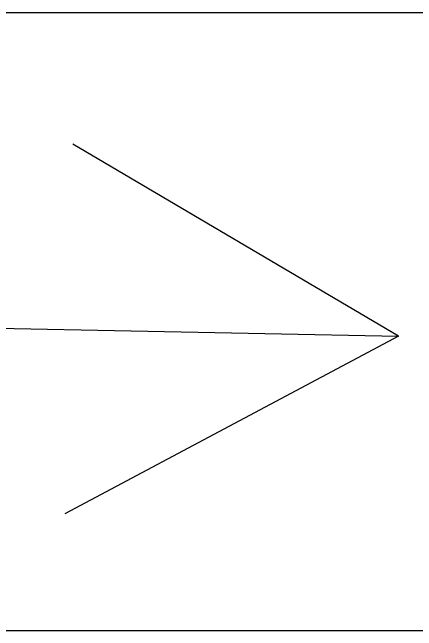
# Model space of a CAD drawing. Header units: millimetres. Extents: x 270980 to 377517, y 122245 to 152875.
# Drawn here: x 298111 to 300514, y 126216 to 129888 of the extents above; entities that cross this region are included whole.
import ezdxf

# ---------------------------------------------------------------- set-up
doc = ezdxf.new("R2010")
doc.units = ezdxf.units.MM

msp = doc.modelspace()

# ---------------------------------------------------------------- linework, layer by layer
for p, q in [((295886.5, 129886.9), (301086.3, 129887.9)), ((300405.9, 127964.4), (298471, 129105.9)), ((293638.9, 128101.6), (300405.9, 127964.4)), ((300405.9, 127964.4), (298422.6, 126909.2)), ((295858.5, 126216.3), (301109.5, 126215.5))]:
    msp.add_line(p, q)

doc.saveas('drawing.dxf')
